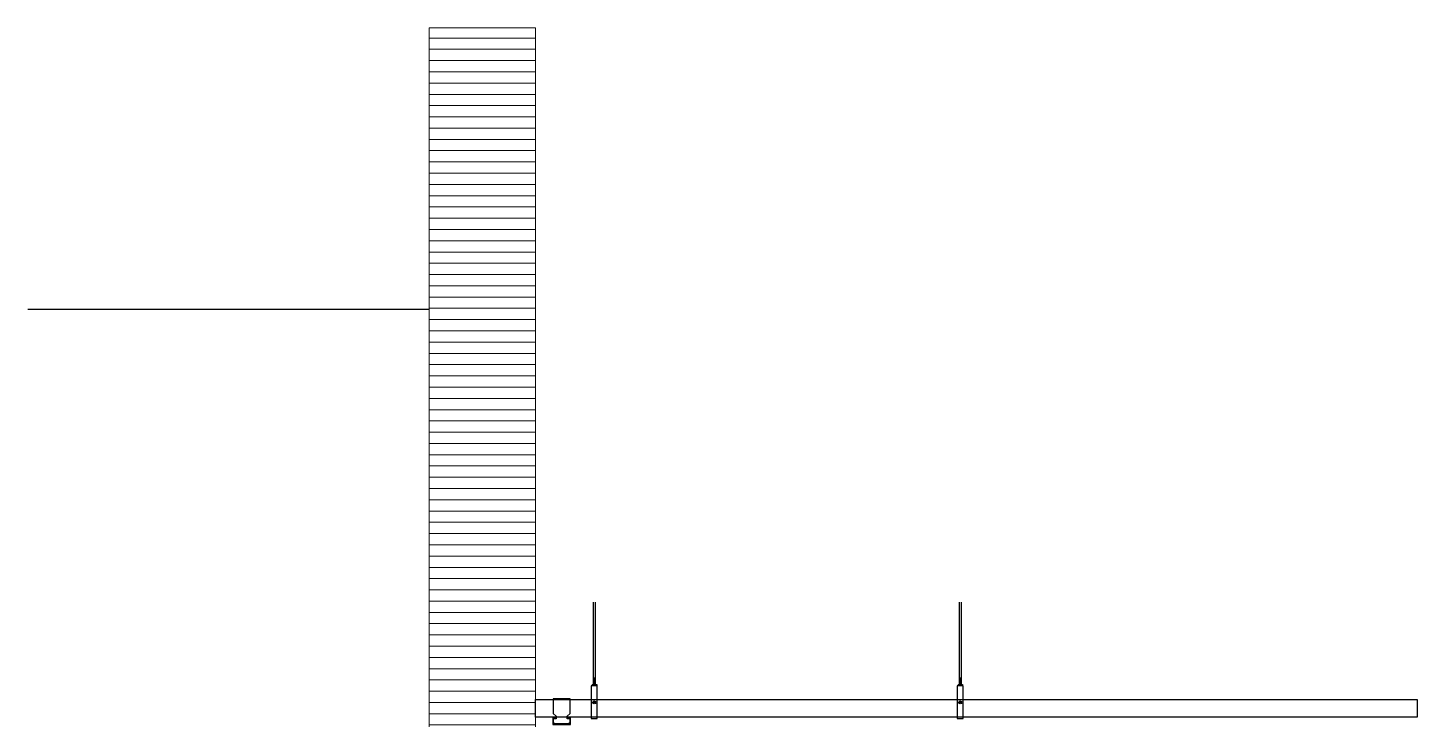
# Model space of a CAD drawing. Header units: millimetres. Extents: x 92928 to 223128, y -11456 to 21098.
# Drawn here: x 184346 to 188265, y 5005 to 6955 of the extents above; entities that cross this region are included whole.
import ezdxf

# ---------------------------------------------------------------- set-up
doc = ezdxf.new("R2010")
doc.units = ezdxf.units.MM
doc.layers.add('_ACM-A-WALL-HACH', color=251, linetype='Continuous', lineweight=9)
doc.layers.add('I-WALL', color=6, linetype='Continuous', lineweight=13)
for name, color, linetype in [('I-DETL-LW02', 2, 'Continuous'), ('I-DETL-LW08', 8, 'Continuous'), ('WALL TYPE$0$SUSP', 9, 'Continuous')]:
    doc.layers.add(name, color=color, linetype=linetype)

# ---------------------------------------------------------------- blocks, each defined once
blk = doc.blocks.new('WALL TYPE$0$garege')
at = {"elevation": 0}
for points in [[(4441.1, 1913.4), (4441.1, 1926.4), (4439.1, 1926.4), (4439.1, 1923.4), (4432.4, 1923.4), (4432.4, 1930.9), (4441.1, 1938), (4441.1, 1980), (4393.5, 1980), (4393.5, 1938), (4402.1, 1930.9), (4402.1, 1923.4), (4395.5, 1923.4), (4395.5, 1926.4), (4393.5, 1926.4), (4393.5, 1913.4), (4398.2, 1908.8), (4435.8, 1908.8)], [(4433.9, 1925.2), (4433.9, 1926.4), (4441.1, 1926.4), (4441.1, 1908.8), (4393.5, 1908.8), (4393.5, 1926.4), (4400.7, 1926.4), (4400.7, 1925.2), (4401.9, 1925.2), (4401.9, 1927.6), (4392.3, 1927.6), (4392.3, 1907.6), (4442.3, 1907.6), (4442.3, 1927.6), (4432.7, 1927.6), (4432.7, 1925.2)]]:
    blk.add_lwpolyline(points, close=True, dxfattribs=at)

msp = doc.modelspace()

# ---------------------------------------------------------------- hatches: boundary and pattern name
at = {"layer": '_ACM-A-WALL-HACH'}
h = msp.add_hatch(dxfattribs=at)
h.set_pattern_fill('ANSI31', color=256, scale=10, angle=135)
h.set_pattern_definition([(180, (258118.222, -48414.635), (-2e-15, -31.75), [])])
h.paths.add_polyline_path([(185778.2, 4395.4), (185778.2, 6954.5), (185478.2, 6954.5), (185478.2, 4395.4)])

# ---------------------------------------------------------------- linework, layer by layer
at = {"layer": 'I-DETL-LW02'}
msp.add_lwpolyline([(185478.2, 6160.7), (184346.1, 6160.7)], dxfattribs=at)
at = {"layer": 'I-DETL-LW08'}
msp.add_lwpolyline([(188265.2, 5060.7), (188265.2, 5010.7), (185778.2, 5010.7), (185778.2, 5060.7)], close=True, dxfattribs=at)
at = {"layer": 'I-WALL'}
msp.add_lwpolyline([(185778.2, 4395.4), (185778.2, 6954.5), (185478.2, 6954.5), (185478.2, 4395.4)], close=True, dxfattribs=at)
at = {"layer": 'WALL TYPE$0$SUSP', "color": 8}
for p, q in [((185941.5, 5103.4, 9.7), (185941.5, 5335.4, 9.7)), ((185947.5, 5103.4, 9.7), (185947.5, 5335.4, 9.7)), ((186973.8, 5103.4, 9.7), (186973.8, 5335.4, 9.7)), ((186979.8, 5103.4, 9.7), (186979.8, 5335.4, 9.7)), ((185938.2, 5103.4, 9.7), (185938.2, 5099.3, 9.7)), ((185938.5, 5103.4, 9.7), (185938.2, 5103.4, 9.7)), ((185938.2, 5103.4, 9.7), (185950.8, 5103.4, 9.7)), ((185940.5, 5103.4, 9.7), (185941.4, 5103.4, 9.7)), ((185941.5, 5121.4, 9.7), (185947.5, 5122.9, 9.7)), ((185941.5, 5120.4, 9.7), (185947.5, 5121.9, 9.7)), ((185941.5, 5119.4, 9.7), (185947.5, 5120.9, 9.7)), ((185941.5, 5118.4, 9.7), (185947.5, 5119.9, 9.7)), ((185941.5, 5117.4, 9.7), (185947.5, 5118.9, 9.7)), ((185941.5, 5116.4, 9.7), (185947.5, 5117.9, 9.7)), ((185941.5, 5115.4, 9.7), (185947.5, 5116.9, 9.7)), ((185941.5, 5115.4, 9.7), (185947.5, 5116.9, 9.7)), ((185941.5, 5114.4, 9.7), (185947.5, 5115.9, 9.7)), ((185941.5, 5113.4, 9.7), (185947.5, 5114.9, 9.7)), ((185941.5, 5112.4, 9.7), (185947.5, 5113.9, 9.7)), ((185941.5, 5111.4, 9.7), (185947.5, 5112.9, 9.7)), ((185941.5, 5110.4, 9.7), (185947.5, 5111.9, 9.7)), ((185941.5, 5109.4, 9.7), (185947.5, 5110.9, 9.7)), ((185941.5, 5108.4, 9.7), (185947.5, 5109.9, 9.7)), ((185941.5, 5107.4, 9.7), (185947.5, 5108.9, 9.7)), ((185941.5, 5106.4, 9.7), (185947.5, 5107.9, 9.7)), ((185941.5, 5105.4, 9.7), (185947.5, 5106.9, 9.7)), ((185941.5, 5104.4, 9.7), (185947.5, 5105.9, 9.7)), ((185941.5, 5103.4, 9.7), (185947.5, 5104.9, 9.7)), ((185941.8, 5102.4, 9.7), (185941.8, 5099.3, 9.7)), ((185945.6, 5103.4, 9.7), (185943.4, 5103.4, 9.7)), ((185947.7, 5102.4, 9.7), (185947.7, 5099.3, 9.7)), ((185950.8, 5103.4, 9.7), (185950.8, 5099.3, 9.7)), ((186970.5, 5103.4, 9.7), (186970.5, 5099.3, 9.7)), ((186970.8, 5103.4, 9.7), (186970.5, 5103.4, 9.7)), ((186970.5, 5103.4, 9.7), (186983.1, 5103.4, 9.7)), ((186972.8, 5103.4, 9.7), (186973.7, 5103.4, 9.7)), ((186973.8, 5121.4, 9.7), (186979.8, 5122.9, 9.7)), ((186973.8, 5120.4, 9.7), (186979.8, 5121.9, 9.7)), ((186973.8, 5119.4, 9.7), (186979.8, 5120.9, 9.7)), ((186973.8, 5118.4, 9.7), (186979.8, 5119.9, 9.7)), ((186973.8, 5117.4, 9.7), (186979.8, 5118.9, 9.7)), ((186973.8, 5116.4, 9.7), (186979.8, 5117.9, 9.7)), ((186973.8, 5115.4, 9.7), (186979.8, 5116.9, 9.7)), ((186973.8, 5115.4, 9.7), (186979.8, 5116.9, 9.7)), ((186973.8, 5114.4, 9.7), (186979.8, 5115.9, 9.7)), ((186973.8, 5113.4, 9.7), (186979.8, 5114.9, 9.7)), ((186973.8, 5112.4, 9.7), (186979.8, 5113.9, 9.7)), ((186973.8, 5111.4, 9.7), (186979.8, 5112.9, 9.7)), ((186973.8, 5110.4, 9.7), (186979.8, 5111.9, 9.7)), ((186973.8, 5109.4, 9.7), (186979.8, 5110.9, 9.7)), ((186973.8, 5108.4, 9.7), (186979.8, 5109.9, 9.7)), ((186973.8, 5107.4, 9.7), (186979.8, 5108.9, 9.7)), ((186973.8, 5106.4, 9.7), (186979.8, 5107.9, 9.7)), ((186973.8, 5105.4, 9.7), (186979.8, 5106.9, 9.7)), ((186973.8, 5104.4, 9.7), (186979.8, 5105.9, 9.7)), ((186973.8, 5103.4, 9.7), (186979.8, 5104.9, 9.7)), ((186974.1, 5102.4, 9.7), (186974.1, 5099.3, 9.7)), ((186978, 5103.4, 9.7), (186975.7, 5103.4, 9.7)), ((186980, 5102.4, 9.7), (186980, 5099.3, 9.7)), ((186983.1, 5103.4, 9.7), (186983.1, 5099.3, 9.7)), ((185939.9, 5053.5, 9.7), (185947.9, 5053.5, 9.7)), ((185939.9, 5051.5, 9.7), (185947.9, 5051.5, 9.7)), ((186972.2, 5053.5, 9.7), (186980.2, 5053.5, 9.7)), ((186972.2, 5051.5, 9.7), (186980.2, 5051.5, 9.7))]:
    msp.add_line(p, q, dxfattribs=at)
at = {"layer": 'WALL TYPE$0$SUSP', "color": 8, "elevation": 9.7}
for points in [[(185935.5, 5007.4), (185952.3, 5007.4), (185952.3, 5099.3), (185935.5, 5099.3), (185935.5, 5007.4)], [(186967.9, 5007.4), (186984.6, 5007.4), (186984.6, 5099.3), (186967.9, 5099.3), (186967.9, 5007.4)]]:
    msp.add_lwpolyline(points, dxfattribs=at)
at = {"layer": 'WALL TYPE$0$SUSP', "color": 8}
for centre in [(185943.9, 5052.5, 9.7), (186976.2, 5052.5, 9.7)]:
    msp.add_circle(centre, 4.12, dxfattribs=at)
for centre, start, end in [((185940.8, 5102.4, 9.7), 0, 90), ((185942.8, 5102.4, 9.7), 90, 180), ((185946.7, 5102.4, 9.7), 0, 90), ((185948.7, 5102.4, 9.7), 90, 180), ((186973.1, 5102.4, 9.7), 0, 90), ((186975.1, 5102.4, 9.7), 90, 180), ((186979, 5102.4, 9.7), 0, 90), ((186981, 5102.4, 9.7), 90, 180)]:
    msp.add_arc(centre, 1, start, end, dxfattribs=at)

# ---------------------------------------------------------------- block references
at = {"layer": 'I-DETL-LW08'}
msp.add_blockref('WALL TYPE$0$garege', (181434.7, 3083.1, 13.7), dxfattribs=at)

doc.saveas('drawing.dxf')
